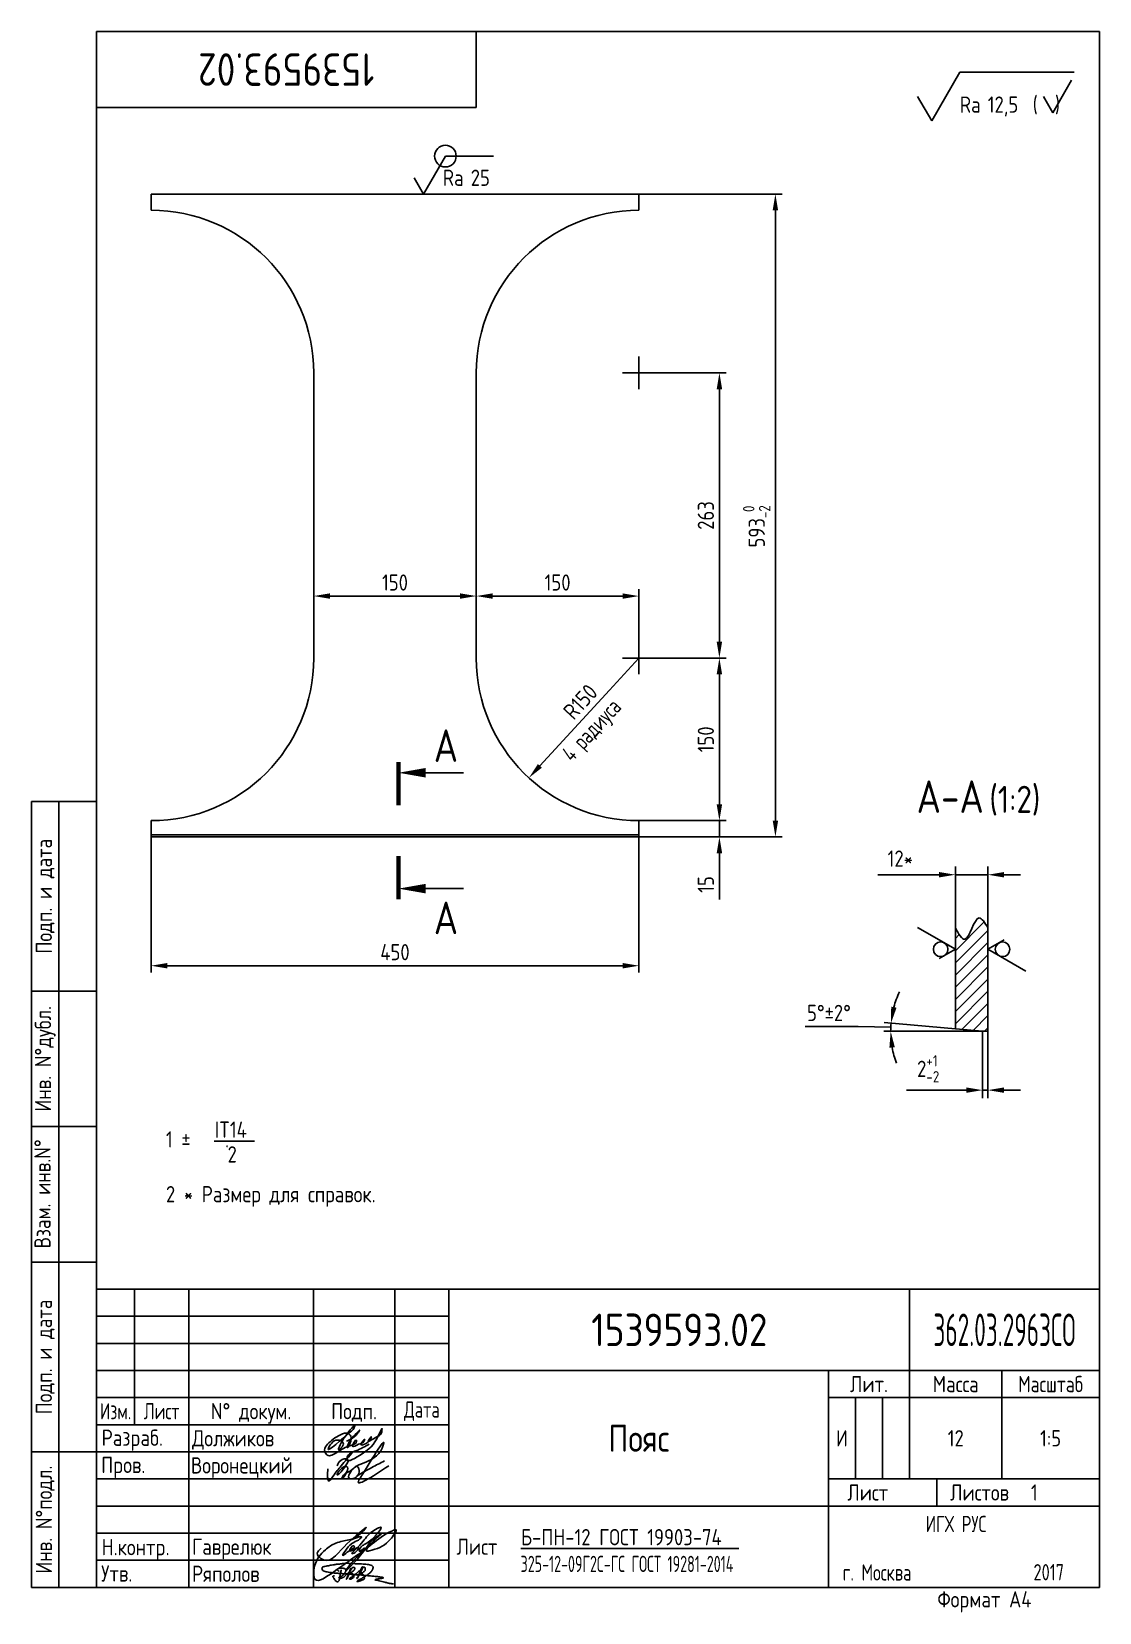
# Paper-space layout 'A4_protect' of a CAD drawing. Header units: millimetres. Extents: x 254 to 451, y 0 to 292.
# The model-space entities are those that its viewports show. They can reach past a viewport. Long polylines and large blocks are cut down to what shows.
import ezdxf
from ezdxf.enums import TextEntityAlignment as Align

# ---------------------------------------------------------------- set-up
doc = ezdxf.new("R2010")
doc.units = ezdxf.units.MM
doc.header["$LTSCALE"] = 0.3
for name, color, linetype in [('Bord', 1, 'Continuous'), ('Cont', 6, 'Continuous'), ('Dim', 7, 'Continuous'), ('Hatch', 2, 'Continuous'), ('Text', 3, 'Continuous'), ('Textb', 6, 'Continuous'), ('Vporti', 7, 'Continuous')]:
    doc.layers.add(name, color=color, linetype=linetype)
doc.layers.get('Vporti').off()
doc.styles.add('Style1', font='romans.shx', dxfattribs={"width": 0.8})
doc.dimstyles.new('Anqular-2', dxfattribs={"dimscale": 2, "dimtxt": 3, "dimasz": 3, "dimexe": 1.25, "dimexo": 0, "dimgap": 1, "dimtad": 2, "dimtoh": 1, "dimdec": 3, "dimtxsty": 'Style1', "dimcen": 2.5, "dimclrt": 3, "dimadec": 0, "dimazin": 0, "dimtfac": 1, "dimtdec": 3, "dimtmove": 1, "dimatfit": 3, "dimfxl": 1, "dimarcsym": 0})
doc.dimstyles.new('Lin5', dxfattribs={"dimscale": 5, "dimtxt": 3, "dimasz": 3, "dimexe": 1.25, "dimexo": 0, "dimgap": 1, "dimtad": 1, "dimdec": 3, "dimtxsty": 'Style1', "dimcen": 2.5, "dimclrt": 3, "dimadec": 0, "dimazin": 0, "dimtfac": 1, "dimtdec": 3, "dimtmove": 0, "dimatfit": 3, "dimldrblk": 'DOT', "dimfxl": 1, "dimarcsym": 0})
doc.dimstyles.new('LIN_2', dxfattribs={"dimscale": 2, "dimtxt": 3, "dimasz": 3, "dimexe": 1.5, "dimexo": 0, "dimgap": 1.48, "dimtad": 1, "dimdec": 4, "dimrnd": 1, "dimdsep": 46, "dimtxsty": 'Style1', "dimcen": 0, "dimdle": 2, "dimclrd": 256, "dimclrt": 3, "dimadec": 0, "dimazin": 0, "dimtfac": 0.666667, "dimtdec": 4, "dimtmove": 0, "dimatfit": 3, "dimfxl": 1, "dimtvp": 0.833333, "dimtolj": 1, "dimtzin": 0, "dimarcsym": 0})
doc.dimstyles.new('RAD-5', dxfattribs={"dimscale": 5, "dimtxt": 3, "dimasz": 3, "dimexe": 1.5, "dimexo": 0, "dimgap": 1, "dimtad": 1, "dimtoh": 1, "dimdec": 0, "dimzin": 12, "dimdsep": 46, "dimtxsty": 'Style1', "dimcen": 0, "dimclrt": 3, "dimadec": 0, "dimazin": 0, "dimtfac": 1, "dimtdec": 0, "dimtofl": 0, "dimtmove": 1, "dimatfit": 1, "dimfxl": 1, "dimtolj": 1, "dimtzin": 12, "dimarcsym": 0})

# ---------------------------------------------------------------- blocks, each defined once
blk = doc.blocks.new('A4')
at = {"layer": 'Bord'}
for p, q in [((20, 55), (85, 55)), ((20, 50), (85, 50)), ((20, 45), (85, 45)), ((160, 40), (160, 25)), ((165, 40), (165, 25)), ((20, 30), (85, 30)), ((20, 25), (85, 25)), ((20, 20), (85, 20)), ((20, 15), (85, 15)), ((20, 10), (85, 10))]:
    blk.add_line(p, q, dxfattribs=at)
at = {"layer": 'Cont'}
for p, q in [((205, 292), (20, 292)), ((20, 292), (20, 5)), ((90, 278), (90, 292)), ((205, 292), (205, 5)), ((20, 278), (90, 278)), ((8, 5), (8, 150)), ((8, 150), (20, 150)), ((13, 5), (13, 150)), ((8, 115), (20, 115)), ((20, 90), (8, 90)), ((20, 65), (8, 65)), ((205, 60), (20, 60)), ((20, 60), (205, 60)), ((27, 60), (27, 35)), ((37, 60), (37, 5)), ((60, 5), (60, 60)), ((75, 60), (75, 5)), ((85, 5), (85, 60)), ((170, 60), (170, 25)), ((85, 45), (205, 45)), ((155, 5), (155, 45)), ((187, 25), (187, 45)), ((20, 40), (85, 40)), ((205, 40), (155, 40)), ((85, 35), (20, 35)), ((20, 30), (8, 30)), ((155, 25), (205, 25)), ((175, 25), (175, 20)), ((205, 20), (85, 20)), ((20, 5), (8, 5)), ((205, 5), (20, 5))]:
    blk.add_line(p, q, dxfattribs=at)
at = {"layer": 'Text', "style": 'Style1', "width": 0.8}
for s, p in [('Подп. и дата', (10.5, 132.5)), ('Инв. N%%dдубл.', (10.5, 102.5)), ('Взам. инв.N%%d ', (10, 78.38)), ('Подп. и дата', (10.5, 47.5)), ('Инв. N%%dподл.', (10.5, 17.5))]:
    blk.add_text(s, height=3, rotation=90, dxfattribs=at).set_placement(p, align=Align.MIDDLE)
at = {"layer": 'Text', "style": 'Style1'}
for s, width, p in [('Лит.', 0.8, (162.5, 42.5)), ('Масса', 0.8, (178.5, 42.5)), ('Масштаб', 0.75, (196, 42.5)), ('Изм.', 0.7, (23.5, 37.5)), ('Лист', 0.7, (32, 37.5)), ('N%%d докум.', 0.8, (48.5, 37.5)), ('Подп.', 0.8, (67.5, 37.5)), ('Лист', 0.8, (162.27, 22.5)), ('Листов', 0.8, (182.9, 22.5))]:
    blk.add_text(s, height=3, dxfattribs=dict(at, width=width)).set_placement(p, align=Align.MIDDLE_CENTER)
at = {"layer": 'Text', "style": 'Style1', "width": 0.7}
for s, p in [('Дата', (80, 37.5)), ('ИГХ РУС', (178.57, 16.69))]:
    blk.add_text(s, height=3, dxfattribs=at).set_placement(p, align=Align.MIDDLE)
at = {"layer": 'Text', "style": 'Style1'}
for s, width, p in [('Разpаб.', 0.8, (20.92, 31.1)), ('Пpов.', 0.8, (20.84, 26.08)), ('Н.контp.', 0.8, (20.92, 10.92)), ('Утв.', 0.8, (20.84, 6.06)), ('г. Москва', 0.7, (157.64, 6.25)), ('Фоpмат А4', 0.8, (175.11, 1.29))]:
    blk.add_text(s, height=3, dxfattribs=dict(at, width=width)).set_placement(p)
for tag, p, width in [('ФИО', (39, 31), 0.8), ('ФИО', (39, 26), 0.8), ('ГОСТ_СОРТАМЕНТА', (98.19, 14), 0.8), ('ФИО', (39, 11), 0.8), ('ФИО', (39, 6), 0.8), ('2017', (192.85, 6.29), 0.7)]:
    blk.add_attdef(tag, p, '', height=3, dxfattribs=dict(at, width=width))
at = {"layer": 'Text', "style": 'Style1', "width": 0.8}
for tag, p in [('И', (157.49, 32.5)), ('700', (178.5, 32.5)), ('1:20', (196, 32.5))]:
    blk.add_attdef(tag, text='', height=3, dxfattribs=at).set_placement(p, align=Align.MIDDLE)
blk.add_attdef('Сборочный_чертеж', text='', height=3, dxfattribs=at).set_placement((120, 21.3), align=Align.CENTER)
for tag, p in [('1', (171.12, 22.5)), ('2', (193, 22.5))]:
    blk.add_attdef(tag, text='', height=3, dxfattribs=at).set_placement(p, align=Align.MIDDLE_CENTER)
blk.add_attdef('ЛИСТ', text='', height=3, dxfattribs=at).set_placement((85.99, 12.5), align=Align.MIDDLE_LEFT)
at = {"layer": 'Text', "style": 'Style1', "width": 0.7}
blk.add_attdef('%%OГОСТ_ТЕХ._ТРЕБОВАНИЙ', text='', height=3, dxfattribs=at).set_placement((98.19, 8), align=Align.BOTTOM_LEFT)
at = {"layer": 'Textb', "style": 'Style1', "width": 0.8}
blk.add_attdef('1234567', (81, 290), '', height=6, rotation=180, dxfattribs=at)
blk.add_attdef('1234567', (123.4, 48), '', height=6, dxfattribs=at)
for tag, height, p in [('123ХЯ', 6, (183.62, 48)), ('НАИМЕНОВАНИЕ', 5, (120, 30))]:
    blk.add_attdef(tag, text='', height=height, dxfattribs=at).set_placement(p, align=Align.CENTER)
blk = doc.blocks.new('A$C3427693D')
at = {"layer": 'Text'}
blk.add_line((0, 3.92), (7.46, 3.92), dxfattribs=at)
at = {"layer": 'Text', "style": 'Style1', "width": 0.8}
for s, p in [('IT14', (0.13, 4.57)), ('2', (2.49, 0))]:
    blk.add_text(s, height=3, dxfattribs=at).set_placement(p)
blk = doc.blocks.new('A$C314368CF')
at = {"layer": 'Text'}
for q in [(7.18, 6), (1.98, 3)]:
    blk.add_line((3.72, 0), q, dxfattribs=at)
at = {"layer": 'Text', "style": 'Style1', "width": 0.8}
blk.add_text('(  )', height=3, dxfattribs=at).set_placement((0, 0))
blk = doc.blocks.new('sherISO_18')
at = {"layer": 'Cont'}
for p, q in [((-30.94, -16.46), (-25.74, -7.46)), ((-25.74, -7.46), (-4.67, -7.46)), ((-30.94, -16.46), (-33.54, -11.96))]:
    blk.add_line(p, q, dxfattribs=at)
blk.add_blockref('A$C314368CF', (-12.3, -14.96))
at = {"layer": 'Textb', "style": 'Style1', "width": 0.8}
blk.add_text('Ra', height=3, dxfattribs=at).set_placement((-25.74, -14.96))
blk.add_attdef('12,5', (-20.6, -14.96), '', height=3, dxfattribs=at)
blk = doc.blocks.new('*D15')
at = {"layer": 'Defpoints', "color": 0, "transparency": 16777216}
for p in [(5560.88, 712.28), (5562.88, 712.28), (5562.88, 690.54)]:
    blk.add_point(p, dxfattribs=at)
at = {"layer": 'Dim', "color": 0, "lineweight": -2, "transparency": 16777216}
for p, q in [((5560.88, 712.28), (5560.88, 687.54)), ((5562.88, 712.28), (5562.88, 687.54))]:
    blk.add_line(p, q, dxfattribs=at)
at = {"layer": 'Dim', "lineweight": -2, "transparency": 16777216}
for p, q in [((5554.88, 690.54), (5532.84, 690.54)), ((5562.88, 690.54), (5560.88, 690.54)), ((5568.88, 690.54), (5574.88, 690.54))]:
    blk.add_line(p, q, dxfattribs=at)
at = {"layer": 'Dim', "transparency": 16777216}
for points in [[(5554.88, 691.54), (5554.88, 689.54), (5560.88, 690.54)], [(5568.88, 691.54), (5568.88, 689.54), (5562.88, 690.54)]]:
    blk.add_solid(points, dxfattribs=at)
at = {"layer": 'Dim', "color": 3, "transparency": 16777216, "insert": (5540.86, 698.4), "char_height": 6, "attachment_point": 5, "style": 'Style1'}
blk.add_mtext('\\A1;\\A1;2{\\H0.7x;\\S+1^ -2;}', dxfattribs=at)
blk = doc.blocks.new('sherISO_09')
at = {"layer": 'Text'}
for q in [(4.04, 7), (-1.73, 3)]:
    blk.add_line((0, 0), q, dxfattribs=at)
blk.add_circle((0, 2.71), 1.35, dxfattribs=at)
blk = doc.blocks.new('*D17')
at = {"layer": 'Defpoints', "color": 0, "transparency": 16777216}
for p in [(5518.29, 1738.64), (5968.29, 1738.64), (5968.29, 1619.84)]:
    blk.add_point(p, dxfattribs=at)
at = {"layer": 'Dim', "color": 0, "lineweight": -2, "transparency": 16777216}
for p, q in [((5518.29, 1738.64), (5518.29, 1613.59)), ((5968.29, 1738.64), (5968.29, 1613.59)), ((5533.29, 1619.84), (5953.29, 1619.84))]:
    blk.add_line(p, q, dxfattribs=at)
at = {"layer": 'Dim', "color": 0, "transparency": 16777216}
for points in [[(5533.29, 1622.34), (5533.29, 1617.34), (5518.29, 1619.84)], [(5953.29, 1622.34), (5953.29, 1617.34), (5968.29, 1619.84)]]:
    blk.add_solid(points, dxfattribs=at)
at = {"layer": 'Dim', "color": 3, "transparency": 16777216, "insert": (5743.29, 1632.34), "char_height": 15, "attachment_point": 5, "style": 'Style1'}
blk.add_mtext('450', dxfattribs=at)
blk = doc.blocks.new('_Dot')
at = {"color": 0, "linetype": 'ByBlock', "lineweight": -2}
blk.add_line((-0.5, 0), (-1, 0), dxfattribs=at)
at = {"color": 0, "linetype": 'ByBlock', "const_width": 0.5}
blk.add_lwpolyline([(-0.25, 0, 1), (0.25, 0, 1)], format="xyb", close=True, dxfattribs=at)
blk = doc.blocks.new('*D18')
at = {"layer": 'Defpoints', "color": 0, "transparency": 16777216}
for p in [(5968.29, 1753.64), (5968.29, 1738.64), (6042.57, 1738.64)]:
    blk.add_point(p, dxfattribs=at)
at = {"layer": 'Dim', "color": 0, "lineweight": -2, "transparency": 16777216}
for p, q in [((6042.57, 1768.64), (6042.57, 1783.64)), ((5968.29, 1753.64), (6048.82, 1753.64)), ((6042.57, 1753.64), (6042.57, 1738.64)), ((5968.29, 1738.64), (6048.82, 1738.64)), ((6042.57, 1723.64), (6042.57, 1680.93))]:
    blk.add_line(p, q, dxfattribs=at)
at = {"layer": 'Dim', "color": 0, "transparency": 16777216}
for points in [[(6040.07, 1768.64), (6045.07, 1768.64), (6042.57, 1753.64)], [(6040.07, 1723.64), (6045.07, 1723.64), (6042.57, 1738.64)]]:
    blk.add_solid(points, dxfattribs=at)
at = {"layer": 'Dim', "color": 3, "transparency": 16777216, "insert": (6030.07, 1694.78), "char_height": 15, "attachment_point": 5, "rotation": 90, "style": 'Style1'}
blk.add_mtext('15', dxfattribs=at)
blk = doc.blocks.new('*D19')
at = {"layer": 'Defpoints', "color": 0, "transparency": 16777216}
for p in [(5953.29, 1903.64), (6042.57, 1903.64), (5968.29, 1753.64)]:
    blk.add_point(p, dxfattribs=at)
at = {"layer": 'Dim', "color": 0, "lineweight": -2, "transparency": 16777216}
for p, q in [((5953.29, 1903.64), (6048.82, 1903.64)), ((6042.57, 1768.64), (6042.57, 1888.64)), ((5968.29, 1753.64), (6048.82, 1753.64))]:
    blk.add_line(p, q, dxfattribs=at)
at = {"layer": 'Dim', "color": 0, "transparency": 16777216}
for points in [[(6040.07, 1888.64), (6045.07, 1888.64), (6042.57, 1903.64)], [(6040.07, 1768.64), (6045.07, 1768.64), (6042.57, 1753.64)]]:
    blk.add_solid(points, dxfattribs=at)
at = {"layer": 'Dim', "color": 3, "transparency": 16777216, "insert": (6030.07, 1828.64), "char_height": 15, "attachment_point": 5, "rotation": 90, "style": 'Style1'}
blk.add_mtext('150', dxfattribs=at)
blk = doc.blocks.new('*D20')
at = {"layer": 'Defpoints', "color": 0, "transparency": 16777216}
for p in [(5953.29, 2166.64), (6042.57, 2166.64), (5953.29, 1903.64)]:
    blk.add_point(p, dxfattribs=at)
at = {"layer": 'Dim', "color": 0, "lineweight": -2, "transparency": 16777216}
for p, q in [((5953.29, 2166.64), (6048.82, 2166.64)), ((6042.57, 1918.64), (6042.57, 2151.64)), ((5953.29, 1903.64), (6048.82, 1903.64))]:
    blk.add_line(p, q, dxfattribs=at)
at = {"layer": 'Dim', "color": 0, "transparency": 16777216}
for points in [[(6040.07, 2151.64), (6045.07, 2151.64), (6042.57, 2166.64)], [(6040.07, 1918.64), (6045.07, 1918.64), (6042.57, 1903.64)]]:
    blk.add_solid(points, dxfattribs=at)
at = {"layer": 'Dim', "color": 3, "transparency": 16777216, "insert": (6030.07, 2035.14), "char_height": 15, "attachment_point": 5, "rotation": 90, "style": 'Style1'}
blk.add_mtext('263', dxfattribs=at)
blk = doc.blocks.new('*D21')
at = {"layer": 'Defpoints', "color": 0, "transparency": 16777216}
for p in [(5818.29, 1960.8), (5818.29, 1918.64), (5968.29, 1918.64)]:
    blk.add_point(p, dxfattribs=at)
at = {"layer": 'Dim', "color": 0, "lineweight": -2, "transparency": 16777216}
for p, q in [((5818.29, 1918.64), (5818.29, 1967.05)), ((5968.29, 1918.64), (5968.29, 1967.05)), ((5953.29, 1960.8), (5833.29, 1960.8))]:
    blk.add_line(p, q, dxfattribs=at)
at = {"layer": 'Dim', "color": 0, "transparency": 16777216}
for points in [[(5833.29, 1963.3), (5833.29, 1958.3), (5818.29, 1960.8)], [(5953.29, 1963.3), (5953.29, 1958.3), (5968.29, 1960.8)]]:
    blk.add_solid(points, dxfattribs=at)
at = {"layer": 'Dim', "color": 3, "transparency": 16777216, "insert": (5893.29, 1973.3), "char_height": 15, "attachment_point": 5, "style": 'Style1'}
blk.add_mtext('150', dxfattribs=at)
blk = doc.blocks.new('*D22')
at = {"layer": 'Defpoints', "color": 0, "transparency": 16777216}
for p in [(5668.29, 1960.8), (5668.29, 1918.64), (5818.29, 1918.64)]:
    blk.add_point(p, dxfattribs=at)
at = {"layer": 'Dim', "color": 0, "lineweight": -2, "transparency": 16777216}
for p, q in [((5668.29, 1918.64), (5668.29, 1967.05)), ((5818.29, 1918.64), (5818.29, 1967.05)), ((5803.29, 1960.8), (5683.29, 1960.8))]:
    blk.add_line(p, q, dxfattribs=at)
at = {"layer": 'Dim', "color": 0, "transparency": 16777216}
for points in [[(5683.29, 1963.3), (5683.29, 1958.3), (5668.29, 1960.8)], [(5803.29, 1963.3), (5803.29, 1958.3), (5818.29, 1960.8)]]:
    blk.add_solid(points, dxfattribs=at)
at = {"layer": 'Dim', "color": 3, "transparency": 16777216, "insert": (5743.29, 1973.3), "char_height": 15, "attachment_point": 5, "style": 'Style1'}
blk.add_mtext('150', dxfattribs=at)
blk = doc.blocks.new('*D23')
at = {"layer": 'Defpoints', "color": 0, "transparency": 16777216}
for p in [(5968.29, 2331.64), (5968.29, 1738.64), (6094.23, 1738.64)]:
    blk.add_point(p, dxfattribs=at)
at = {"layer": 'Dim', "color": 0, "lineweight": -2, "transparency": 16777216}
for p, q in [((5968.29, 2331.64), (6100.48, 2331.64)), ((6094.23, 2316.64), (6094.23, 1753.64)), ((5968.29, 1738.64), (6100.48, 1738.64))]:
    blk.add_line(p, q, dxfattribs=at)
at = {"layer": 'Dim', "color": 0, "transparency": 16777216}
for points in [[(6091.73, 2316.64), (6096.73, 2316.64), (6094.23, 2331.64)], [(6091.73, 1753.64), (6096.73, 1753.64), (6094.23, 1738.64)]]:
    blk.add_solid(points, dxfattribs=at)
at = {"layer": 'Dim', "color": 3, "transparency": 16777216, "insert": (6076.98, 2025.14), "char_height": 15, "attachment_point": 5, "rotation": 90, "style": 'Style1'}
blk.add_mtext('\\A1;593{\\H0.7x;\\S 0^ -2;}', dxfattribs=at)
blk = doc.blocks.new('razrez03')
at = {"layer": 'Text', "const_width": 0.8}
blk.add_lwpolyline([(0, 2), (0, -6)], dxfattribs=at)
at = {"layer": 'Text'}
blk.add_lwpolyline([(0, 0, 0, 1.76, 0), (5, 0, 1.76, 1.76, 0)], format="xyseb", dxfattribs=at)
blk.add_lwpolyline([(12, 0), (5, 0)], dxfattribs=at)
at = {"layer": 'Textb', "style": 'Style1', "width": 0.8}
blk.add_attdef('A', (6.5, 2), '', height=6, dxfattribs=at)
blk = doc.blocks.new('razrez04')
at = {"layer": 'Text', "const_width": 0.8}
blk.add_lwpolyline([(0, 6), (0, -2)], dxfattribs=at)
at = {"layer": 'Text'}
blk.add_lwpolyline([(0, 0, 0, 1.76, 0), (5, 0, 1.76, 1.76, 0)], format="xyseb", dxfattribs=at)
blk.add_lwpolyline([(12, 0), (5, 0)], dxfattribs=at)
at = {"layer": 'Textb', "style": 'Style1', "width": 0.8}
blk.add_attdef('A', (6.5, -8.4), '', height=6, dxfattribs=at)
blk = doc.blocks.new('*D24')
at = {"layer": 'Defpoints', "color": 0, "transparency": 16777216}
for p in [(5968.29, 1903.64), (5866.85, 1793.15)]:
    blk.add_point(p, dxfattribs=at)
at = {"layer": 'Dim', "color": 0, "lineweight": -2, "transparency": 16777216}
blk.add_line((5941.18, 1874.11), (5876.99, 1804.2), dxfattribs=at)
at = {"layer": 'Dim', "color": 0, "transparency": 16777216}
blk.add_solid([(5875.15, 1805.89), (5878.83, 1802.51), (5866.85, 1793.15)], dxfattribs=at)
at = {"layer": 'Dim', "color": 3, "transparency": 16777216, "insert": (5914.3, 1863.31), "char_height": 15, "attachment_point": 5, "rotation": 47.44461, "style": 'Style1'}
blk.add_mtext('\\A1;R150', dxfattribs=at)
blk = doc.blocks.new('ZNAK02')
at = {"layer": 'Textb', "style": 'Style1', "width": 0.8}
blk.add_attdef('А-А', text='', height=6, dxfattribs=at).set_placement((13.92, -0.06), align=Align.RIGHT)
blk.add_attdef('SC(1)', (14.94, -0.06), '', height=5, dxfattribs=at)
blk = doc.blocks.new('*D25')
at = {"layer": 'Defpoints', "color": 0, "transparency": 16777216}
for p in [(5550.88, 770.01), (5550.88, 750.45), (5562.88, 750.45)]:
    blk.add_point(p, dxfattribs=at)
at = {"layer": 'Dim', "lineweight": -2, "transparency": 16777216}
for p, q in [((5544.88, 770.01), (5522.22, 770.01)), ((5562.88, 770.01), (5550.88, 770.01)), ((5568.88, 770.01), (5574.88, 770.01))]:
    blk.add_line(p, q, dxfattribs=at)
at = {"layer": 'Dim', "color": 0, "lineweight": -2, "transparency": 16777216}
for p, q in [((5550.88, 750.45), (5550.88, 773.01)), ((5562.88, 750.45), (5562.88, 773.01))]:
    blk.add_line(p, q, dxfattribs=at)
at = {"layer": 'Dim', "transparency": 16777216}
for points in [[(5544.88, 771.01), (5544.88, 769.01), (5550.88, 770.01)], [(5568.88, 771.01), (5568.88, 769.01), (5562.88, 770.01)]]:
    blk.add_solid(points, dxfattribs=at)
at = {"layer": 'Dim', "color": 3, "transparency": 16777216, "insert": (5530.55, 775.97), "char_height": 6, "attachment_point": 5, "style": 'Style1'}
blk.add_mtext('\\A1;12*', dxfattribs=at)
blk = doc.blocks.new('*D26')
at = {"layer": 'Defpoints', "color": 0, "transparency": 16777216}
for p in [(5527.03, 713.27), (5550.88, 713.16), (5560.88, 712.28), (5560.88, 712.28), (5562.88, 712.28)]:
    blk.add_point(p, dxfattribs=at)
at = {"layer": 'Dim', "color": 0, "lineweight": -2, "transparency": 16777216}
for p, q in [((5515.05, 714.02), (5495.45, 714.02)), ((5527.04, 713.76), (5515.05, 714.02)), ((5560.88, 712.28), (5524.51, 712.28)), ((5550.88, 713.16), (5524.65, 715.45))]:
    blk.add_line(p, q, dxfattribs=at)
for start, end in [(154.67322, 164.83661), (175, 180), (190.16339, 200.32678)]:
    blk.add_arc((5560.88, 712.28), 33.87, start, end, dxfattribs=at)
at = {"layer": 'Dim', "color": 0, "transparency": 16777216}
for points in [[(5529.18, 720.97), (5527.21, 721.32), (5527.14, 715.23)], [(5526.55, 706.22), (5528.54, 706.4), (5527.01, 712.28)]]:
    blk.add_solid(points, dxfattribs=at)
at = {"layer": 'Dim', "color": 3, "transparency": 16777216, "insert": (5504.25, 719.02), "char_height": 6, "attachment_point": 5, "style": 'Style1'}
blk.add_mtext('5°%%p2%%d', dxfattribs=at)
blk = doc.blocks.new('A$C6CF913E7')
at = {"layer": 'Text'}
blk.add_circle((0, 0), 2, dxfattribs=at)
blk = doc.blocks.new('sherISO_07')
at = {"layer": 'Text'}
blk.add_line((4.04, 7), (12.93, 7), dxfattribs=at)
blk.add_lwpolyline([(-1.73, 3), (0, 0), (4.04, 7)], dxfattribs=at)
blk.add_blockref('A$C6CF913E7', (4.04, 7))
at = {"layer": 'Text', "style": 'Style1', "width": 0.8}
blk.add_text('Ra', height=3, dxfattribs=at).set_placement((3.58, 1.5))
blk.add_attdef('25', (8.73, 1.5), '', height=3, dxfattribs=at)

msp = doc.modelspace()

# ---------------------------------------------------------------- hatches: boundary and pattern name
at = {"layer": 'Hatch'}
h = msp.add_hatch(dxfattribs=at)
h.set_pattern_fill('ANSI31', color=256)
edge = h.paths.add_edge_path()
edge.add_spline(control_points=[(5562.88141, 750.44729), (5561.76374, 752.28503), (5558.45949, 757.71808), (5555.34628, 742.19959), (5552.07943, 748.23426), (5550.88141, 750.44729)], knot_values=[0, 0, 0, 0, 4.844195449, 14.321266558, 19.809270008, 19.809270008, 19.809270008, 19.809270008], degree=3, periodic=0)
edge.add_line((5550.88141, 750.44729), (5550.88141, 713.15784))
edge.add_line((5550.88141, 713.15784), (5560.88141, 712.28296))
edge.add_line((5560.88141, 712.28296), (5562.88141, 712.28296))
edge.add_line((5562.88141, 712.28296), (5562.88141, 750.44729))

# ---------------------------------------------------------------- linework, layer by layer
at = {"layer": 'Bord'}
msp.add_open_spline([(5550.88141, 750.44729), (5552.07943, 748.23426), (5555.34628, 742.19959), (5558.45949, 757.71808), (5561.76374, 752.28503), (5562.88141, 750.44729)], degree=3, knots=[0, 0, 0, 0, 5.488003449, 14.965074559, 19.809270008, 19.809270008, 19.809270008, 19.809270008], dxfattribs=at)
at = {"layer": 'Cont'}
for p, q in [((5968.2923, 2331.64062), (5518.2923, 2331.64062)), ((5518.2923, 2316.64062), (5518.2923, 2331.64062)), ((5968.2923, 2331.64062), (5968.2923, 2316.64062)), ((5668.2923, 2166.64062), (5668.2923, 1903.64062)), ((5818.2923, 1903.64062), (5818.2923, 2166.64062)), ((5518.2923, 1738.64062), (5518.2923, 1753.64062)), ((5968.2923, 1753.64062), (5968.2923, 1738.64062)), ((5968.2923, 1740.58442), (5518.2923, 1740.58442)), ((5968.2923, 1738.64062), (5518.2923, 1738.64062)), ((5550.88141, 750.44729), (5550.88141, 713.15784)), ((5562.88141, 750.44729), (5562.88141, 712.28296)), ((5560.88141, 712.28296), (5550.88141, 713.15784)), ((5562.88141, 712.28296), (5560.88141, 712.28296))]:
    msp.add_line(p, q, dxfattribs=at)
for centre, start, end in [((5518.2923, 2166.64062), 0, 90), ((5968.2923, 2166.64062), 90, 180), ((5518.2923, 1903.64062), 270, 0), ((5968.2923, 1903.64062), 180, 270)]:
    msp.add_arc(centre, 150, start, end, dxfattribs=at)
at = {"layer": 'Dim'}
for p, q in [((5968.2923, 2151.64062), (5968.2923, 2181.64062)), ((5968.2923, 1888.64062), (5968.2923, 1918.64062)), ((5941.18432, 1874.11481), (5968.2923, 1903.64062))]:
    msp.add_line(p, q, dxfattribs=at)

# ---------------------------------------------------------------- block references
for name, p, xscale, yscale, zscale, values in [('sherISO_07', (5769.55368, 2331.64062), 5, 5, 5, {'25': '25'}), ('razrez03', (5746.55075, 1797.82472), 5, 5, 5, {'A': 'А'}), ('razrez04', (5746.55075, 1690.95032), 5, 5, 5, {'A': 'А'}), ('ZNAK02', (5533.56072, 792.94797), 2, 2, 2, {'А-А': 'А-А', 'SC(1)': '(1:2)'})]:
    msp.add_blockref(name, p, dxfattribs=dict(at, xscale=xscale, yscale=yscale, zscale=zscale)).add_auto_attribs(values)
at = {"layer": 'Dim', "xscale": 2, "yscale": 2, "zscale": 2}
for p, rotation in [((5550.88141, 742.51253), 90), ((5562.88892, 742.51253), 270)]:
    msp.add_blockref('sherISO_09', p, dxfattribs=dict(at, rotation=rotation))

# ---------------------------------------------------------------- texts
at = {"layer": 'Dim', "color": 3, "style": 'Style1', "width": 0.7}
msp.add_text('4 радиуса', height=15, rotation=47.44461035, dxfattribs=at).set_placement((5906.78879, 1807.07889))

# ---------------------------------------------------------------- dimensions: what is measured, and where the dimension line sits
at = {"layer": 'Dim'}
dim = msp.add_linear_dim(base=(6094.23245, 1738.64062), p1=(5968.2923, 2331.64062), p2=(5968.2923, 1738.64062), angle=90, text='\\A1;<>{\\H0.7x;\\S 0^ -2;}', dimstyle='Lin5', dxfattribs=at)
dim.commit()
dim.dimension.update_dxf_attribs({"geometry": '*D23', "text_midpoint": (6094.23245, 2025.14062), "dimtype": 160})
for base, p1, p2, picture, middle in [((6042.57309, 2166.64062), (5953.2923, 1903.64062), (5953.2923, 2166.64062), '*D20', (6030.07309, 2035.14062)), ((6042.57309, 1903.64062), (5968.2923, 1753.64062), (5953.2923, 1903.64062), '*D19', (6030.07309, 1828.64062)), ((6042.57309, 1738.64062), (5968.2923, 1753.64062), (5968.2923, 1738.64062), '*D18', (6030.07309, 1694.78348))]:
    dim = msp.add_linear_dim(base=base, p1=p1, p2=p2, angle=90, dimstyle='Lin5', dxfattribs=at)
    dim.commit()
    dim.dimension.update_dxf_attribs({"geometry": picture, "text_midpoint": middle})
for base, p1, p2, picture, middle in [((5668.2923, 1960.80142), (5818.2923, 1918.64062), (5668.2923, 1918.64062), '*D22', (5743.2923, 1960.80142)), ((5818.2923, 1960.80142), (5968.2923, 1918.64062), (5818.2923, 1918.64062), '*D21', (5893.2923, 1960.80142))]:
    dim = msp.add_linear_dim(base=base, p1=p1, p2=p2, dimstyle='Lin5', dxfattribs=at)
    dim.commit()
    dim.dimension.update_dxf_attribs({"geometry": picture, "text_midpoint": middle, "dimtype": 160})
dim = msp.add_radius_dim(center=(5968.2923, 1903.64062), mpoint=(5866.8469, 1793.14704), dimstyle='RAD-5', dxfattribs=at)
dim.commit()
dim.dimension.update_dxf_attribs({"geometry": '*D24', "text_midpoint": (5923.50384, 1854.85736), "dimtype": 164})
dim = msp.add_linear_dim(base=(5968.2923, 1619.8405), p1=(5518.2923, 1738.64062), p2=(5968.2923, 1738.64062), dimstyle='Lin5', dxfattribs=at)
dim.commit()
dim.dimension.update_dxf_attribs({"geometry": '*D17', "text_midpoint": (5743.2923, 1632.3405)})
for base, p1, p2, text, picture, middle in [((5550.88141, 770.00544), (5562.88141, 750.44729), (5550.88141, 750.44729), '<>*', '*D25', (5530.54998, 770.00544)), ((5562.88141, 690.53829), (5560.88141, 712.28296), (5562.88141, 712.28296), '\\A1;<>{\\H0.7x;\\S+1^ -2;}', '*D15', (5540.85855, 690.53829))]:
    dim = msp.add_linear_dim(base=base, p1=p1, p2=p2, text=text, dimstyle='LIN_2', dxfattribs=at)
    dim.commit()
    dim.dimension.update_dxf_attribs({"geometry": picture, "text_midpoint": middle, "dimtype": 160})
dim = msp.add_angular_dim_2l(base=(5527.02654, 713.26803), line1=((5562.88141, 712.28296), (5560.88141, 712.28296)), line2=((5560.88141, 712.28296), (5550.88141, 713.15784)), text='<>%%p2%%d', dimstyle='Anqular-2', dxfattribs=at)
dim.commit()
dim.dimension.update_dxf_attribs({"geometry": '*D26', "text_midpoint": (5504.24731, 719.02209)})

psp = doc.layouts.new('A4_protect')

# ---------------------------------------------------------------- linework, layer by layer
at = {"layer": 'Cont'}
psp.add_line((451.13, 292), (451.13, 5), dxfattribs=at)
at = {"layer": 'Text'}
for points, knots in [([(310.75, 30.61), (311.17, 31.53), (311.71, 32.71), (313.98, 35.28), (313.53, 34.11), (312.02, 33.08), (307.82, 28.97), (309.47, 31.71), (310.45, 32.4), (312.01, 31.71), (311.37, 30.9), (310.85, 30.21), (310.69, 30.48), (310.73, 30.56), (310.75, 30.61)], [0, 0, 0, 0, 4.062617, 5.226919, 5.800291, 6.663227, 11.774431, 12.938639, 14.11351, 15.354081, 16.396133, 16.918576, 17.03251, 17.182794, 17.182794, 17.182794, 17.182794]), ([(316.4, 31.39), (315.64, 30.97), (314.33, 30.25), (312.45, 29.66), (312.13, 27.73), (317.06, 30.84), (317.39, 31.44), (318.8, 34.47), (318.76, 33.03), (317.89, 32.91), (315.7, 31.43), (317.01, 33.19), (316.48, 31.67), (313.95, 30.57), (315.84, 32.74), (315.3, 31.54), (314.57, 31.57), (312.7, 30.32), (314.04, 32.59), (314.16, 31.49), (312.25, 31.05), (310.98, 30.22), (308.84, 28.87), (307.79, 30.6), (309.29, 32.02), (310.7, 32.98), (311.98, 33.62), (312.94, 33.2), (313.35, 32.21), (312.05, 29.9), (312.75, 32.19), (313.35, 32.64), (315, 34.45), (314.01, 33), (313.28, 32.46), (312.48, 32.06), (312.23, 31.94)], [0, 0, 0, 0, 2.703743, 4.672825, 5.02799, 7.955933, 13.437489, 13.883188, 14.189441, 16.413959, 17.478513, 18.47964, 18.959294, 20.910841, 22.003091, 22.470554, 23.533771, 24.710748, 26.01626, 26.201331, 27.488187, 30.382065, 32.258784, 33.069724, 35.439902, 37.010787, 38.612861, 39.32109, 39.818865, 41.83144, 42.782113, 44.494961, 45.867914, 46.467245, 48.290622, 49.101188, 49.101188, 49.101188, 49.101188]), ([(310.48, 27.42), (310.64, 27.8), (310.96, 28.55), (313.46, 29.1), (311.65, 26.66), (310.14, 25.32), (311.19, 27.32), (313.33, 27.39), (310.86, 24.09), (311.92, 26.3), (313.09, 26.2), (314.06, 27.7), (314.9, 26.32), (314.06, 24.99), (312.03, 24.98), (313.61, 27.39), (316.02, 28.05), (318.39, 29.34), (319.88, 33.77), (316.1, 27.24), (313.43, 23.1), (316.9, 25.36), (320.04, 27.42)], [0, 0, 0, 0, 1.213353, 2.399709, 5.497648, 5.861317, 7.611627, 8.43806, 10.837371, 11.583123, 13.461301, 14.534506, 15.162086, 17.217848, 17.944717, 20.123775, 21.948027, 26.460707, 27.144718, 34.52243, 35.159468, 41.304292, 41.304292, 41.304292, 41.304292]), ([(308.79, 26.86), (308.75, 26.41), (308.69, 25.75), (308.84, 24.21), (310.18, 26.11), (311.31, 27.54), (312.69, 29.15), (313.49, 30.09)], [0, 0, 0, 0, 1.523947, 2.237958, 3.351836, 5.856423, 9.374056, 9.374056, 9.374056, 9.374056]), ([(319.22, 28.31), (318.45, 27.92), (316.74, 27.05), (315.07, 26.09), (314.14, 25.57)], [0, 0, 0, 0, 2.587978, 5.77327, 5.77327, 5.77327, 5.77327]), ([(307.53, 12.23), (307.2, 11.92), (306.32, 11.11), (308.71, 9.25), (311.84, 12.51), (313.33, 14.13), (316.22, 16.35), (314.32, 14.27), (312.91, 13.74), (310.21, 13.36), (307.91, 11.7), (306.18, 9.66), (306.03, 5.14), (312.19, 9.51), (315.94, 12.11), (319.22, 14.82), (321.89, 15.95), (319.57, 12.61), (318.28, 12.3), (314.97, 11.24), (317.24, 13.67), (319.31, 15.39), (316.62, 13.58), (315.51, 11.48), (310.73, 6.35), (313.33, 9.84), (316.45, 13.06), (314.31, 11.25), (314.86, 12.58), (316.03, 13.11), (317.21, 13.97), (319.47, 16.82), (315.85, 14.71), (315.55, 13.4), (312.51, 10.8), (314.13, 11.49), (314.73, 12.72), (313.67, 11.94), (312.37, 11.41), (313.42, 13.06), (313.78, 12.34), (312.71, 11.88), (310.9, 10.12), (312.39, 12.36), (313.31, 13.32), (314.47, 13.64), (315.42, 14.67), (314.17, 14.19), (313.13, 13.79)], [0, 0, 0, 0, 1.17994, 3.087717, 5.863103, 12.338328, 12.854096, 14.088578, 16.834551, 19.302558, 21.570562, 25.210018, 27.650956, 31.348291, 40.129863, 44.562748, 45.223917, 46.979401, 51.214655, 52.099288, 55.323111, 56.227801, 58.471865, 60.028126, 65.752911, 68.466223, 71.038525, 71.934922, 72.780229, 73.495807, 76.028152, 77.999346, 80.11892, 83.1954, 85.334448, 86.270878, 87.060466, 88.110212, 88.803314, 89.989889, 90.197567, 90.706974, 92.884587, 94.19917, 96.055742, 97.375783, 97.753899, 99.636325, 99.636325, 99.636325, 99.636325]), ([(310.88, 7.99), (310.83, 8), (310.74, 8.03), (310.64, 8.12), (310.56, 8.19), (310.49, 8.31), (310.58, 8.39), (310.69, 8.46), (310.86, 8.51), (311.07, 8.54), (311.3, 8.57), (311.52, 8.54), (311.75, 8.49), (311.96, 8.4), (312.15, 8.25), (312.16, 8.04), (312.08, 7.88), (311.98, 7.72), (311.88, 7.56), (311.73, 7.4), (311.6, 7.24), (311.45, 7.14), (311.33, 7.04), (311.2, 6.98), (311.06, 6.92), (310.94, 6.86), (310.87, 6.83), (310.82, 6.77), (310.89, 6.72), (310.97, 6.71), (311.1, 6.69), (311.25, 6.69), (311.42, 6.74), (311.63, 6.81), (311.81, 6.96), (311.97, 7.13), (312.14, 7.27), (312.29, 7.43), (312.44, 7.55), (312.55, 7.66), (312.63, 7.76), (312.77, 7.91), (312.89, 8.15), (312.99, 8.3), (313.05, 8.58), (312.93, 8.28), (312.9, 8.06), (312.74, 7.71), (312.66, 7.43), (312.57, 7.19), (312.45, 6.93), (312.37, 6.74), (312.16, 6.39), (312.33, 6.79), (312.42, 7.07), (312.59, 7.36), (312.71, 7.62), (312.78, 7.81), (312.89, 8.02), (313.03, 8.2), (313.1, 8.37), (313.22, 8.5), (313.36, 8.66), (313.55, 8.72), (313.72, 8.65), (313.78, 8.49), (313.73, 8.32), (313.6, 8.13), (313.41, 7.99), (313.25, 7.84), (313.1, 7.78), (313.02, 7.74), (312.83, 7.71), (313.05, 7.69), (313.18, 7.62), (313.35, 7.55), (313.46, 7.41), (313.55, 7.29), (313.59, 7.16), (313.59, 6.99), (313.51, 6.82), (313.33, 6.68), (313.12, 6.56), (312.93, 6.48), (312.72, 6.54), (312.83, 6.72), (312.99, 6.78), (313.15, 6.89), (313.31, 6.98), (313.44, 7.08), (313.56, 7.15), (313.65, 7.23), (313.75, 7.3), (313.86, 7.39), (313.98, 7.49), (314.17, 7.64), (314.36, 7.81), (314.53, 7.99), (314.69, 8.11), (314.82, 8.23), (314.91, 8.36), (315.03, 8.46), (315.12, 8.59), (315.18, 8.7), (315.19, 8.89), (315.05, 8.7), (314.98, 8.56), (314.89, 8.31), (314.8, 8.08), (314.7, 7.84), (314.63, 7.6), (314.53, 7.4), (314.43, 7.17), (314.37, 6.96), (314.31, 6.76), (314.26, 6.65), (314.09, 6.61), (314.32, 6.95), (314.45, 7.16), (314.63, 7.49), (314.76, 7.7), (314.88, 7.94), (315.04, 8.22), (315.17, 8.51), (315.31, 8.69), (315.49, 8.8), (315.66, 8.63), (315.7, 8.43), (315.7, 8.24), (315.65, 8.07), (315.53, 7.95), (315.39, 7.84), (315.23, 7.73), (315.08, 7.65), (314.91, 7.61), (314.81, 7.59), (314.59, 7.6), (314.77, 7.56), (314.86, 7.52), (314.98, 7.5), (315.1, 7.45), (315.22, 7.43), (315.33, 7.34), (315.4, 7.24), (315.49, 7.13), (315.54, 7.01), (315.57, 6.88), (315.59, 6.75), (315.56, 6.61), (315.45, 6.5), (315.3, 6.39), (315.11, 6.35), (314.89, 6.27), (314.68, 6.17), (314.42, 6.1), (314.27, 6.06), (314.12, 6.04), (314.23, 6.2), (314.32, 6.26), (314.52, 6.4), (314.76, 6.5), (315.04, 6.66), (315.25, 6.78), (315.41, 6.85), (315.55, 6.94), (315.69, 7.05), (315.92, 7.2), (316.18, 7.38), (316.45, 7.56), (316.67, 7.74), (316.8, 7.91), (316.93, 8.06), (317, 8.22), (317.08, 8.36), (317.12, 8.54), (317.16, 8.75), (316.91, 9.1), (316.38, 9.21), (315.79, 9.25), (315.27, 9.28), (314.76, 9.35), (314.28, 9.37), (313.8, 9.36), (313.37, 9.4), (312.99, 9.4), (312.67, 9.43), (312.35, 9.45), (312.01, 9.43), (311.67, 9.41), (311.31, 9.35), (310.92, 9.29), (310.56, 9.28), (310.23, 9.23), (309.89, 9.14), (309.48, 9.15), (309.08, 8.99), (308.67, 8.97), (308.28, 8.86), (307.95, 8.81), (307.73, 8.67), (307.68, 8.44), (307.73, 8.22), (307.97, 8), (308.29, 7.95), (308.7, 7.82), (309.18, 7.77), (309.64, 7.67), (310.05, 7.63), (310.43, 7.63), (310.82, 7.56), (311.38, 7.55), (311.95, 7.45), (312.62, 7.48), (313.23, 7.38), (313.84, 7.33), (314.43, 7.33), (315.02, 7.24), (315.7, 7.17), (316.34, 7.16), (316.86, 7.08), (317.31, 7.04), (317.74, 7.02), (318.12, 6.94), (318.43, 6.9), (318.71, 6.86), (318.88, 6.85), (319.12, 6.75), (318.88, 6.68), (318.72, 6.64), (318.41, 6.6), (318.08, 6.54), (317.8, 6.53), (317.35, 6.36), (317.92, 6.29), (318.25, 6.21), (318.78, 6.09), (319.31, 5.97), (319.87, 5.77), (320.35, 5.7), (320.68, 5.65), (320.81, 5.63), (320.88, 5.62)], [0, 0, 0, 0, 0.153866, 0.270441, 0.388867, 0.510533, 0.592156, 0.71333, 0.90842, 1.11344, 1.349254, 1.61246, 1.782219, 2.047249, 2.291879, 2.451528, 2.651081, 2.806158, 3.017979, 3.227348, 3.462381, 3.633009, 3.75766, 3.920516, 4.080796, 4.214529, 4.291786, 4.349969, 4.397594, 4.50822, 4.594826, 4.799244, 4.954392, 5.128468, 5.437537, 5.632649, 5.842485, 6.094987, 6.293219, 6.410959, 6.551192, 6.687808, 7.022147, 7.294342, 7.425356, 7.52079, 7.946481, 8.313051, 8.59833, 8.833695, 9.090496, 9.427695, 9.601191, 9.883219, 10.093306, 10.673943, 10.798776, 10.974628, 11.287247, 11.486184, 11.648652, 11.848902, 12.027194, 12.25348, 12.40059, 12.537783, 12.716293, 12.91523, 13.208551, 13.438489, 13.549668, 13.67779, 13.77127, 13.930001, 14.029091, 14.272112, 14.434836, 14.547084, 14.739051, 14.830983, 15.061241, 15.268922, 15.500489, 15.788979, 15.879568, 16.024283, 16.221854, 16.418714, 16.593102, 16.783247, 16.91018, 17.018213, 17.135263, 17.278205, 17.430482, 17.620087, 17.979626, 18.191789, 18.388716, 18.565718, 18.714854, 18.857929, 19.039974, 19.171375, 19.283034, 19.400085, 19.618058, 19.882245, 20.150781, 20.377854, 20.649532, 20.89723, 21.042543, 21.40016, 21.557817, 21.667145, 21.752781, 21.926256, 22.412297, 22.813145, 22.961412, 23.171289, 23.607257, 23.940428, 24.110007, 24.291214, 24.48084, 24.697609, 24.904078, 25.034245, 25.218018, 25.407651, 25.573473, 25.787447, 25.930292, 26.051316, 26.18846, 26.285312, 26.406799, 26.52425, 26.630463, 26.793722, 26.898606, 27.029313, 27.171012, 27.314101, 27.419918, 27.580557, 27.709367, 27.829268, 28.024364, 28.266961, 28.41242, 28.705761, 28.989137, 29.187748, 29.233768, 29.332802, 29.529535, 29.667094, 30.039923, 30.332117, 30.61061, 30.769982, 30.856778, 31.109923, 31.313488, 31.656425, 32.066331, 32.296628, 32.49714, 32.710276, 32.891468, 33.014834, 33.177747, 33.444503, 33.618009, 34.409008, 34.914636, 35.419802, 35.95397, 36.458179, 36.88069, 37.388403, 37.738353, 38.034261, 38.353468, 38.693154, 39.037638, 39.391136, 39.787481, 40.203773, 40.488977, 40.784975, 41.26625, 41.668005, 42.070065, 42.499388, 42.869834, 43.079573, 43.213439, 43.554591, 43.717296, 44.153724, 44.506336, 45.019111, 45.587859, 45.90191, 46.270392, 46.703958, 47.093115, 47.952647, 48.44014, 49.079253, 49.808223, 50.268654, 50.851051, 51.604831, 52.298429, 52.776925, 53.1907, 53.661988, 54.042386, 54.348524, 54.616841, 54.853814, 54.983777, 55.126096, 55.333328, 55.613101, 56.008732, 56.315809, 56.59982, 56.87931, 57.399251, 57.889617, 58.432507, 59.066698, 59.660314, 59.862668, 60.07277, 60.07277, 60.07277, 60.07277]), ([(310.02, 7.15), (309.96, 7.14), (309.87, 7.13), (309.76, 7.1), (309.63, 7), (309.77, 6.87), (309.84, 6.73), (309.97, 6.55), (310.09, 6.34), (310.27, 6.16), (310.41, 6.06), (310.56, 6.02), (310.72, 6.05), (310.84, 6.16), (310.91, 6.41), (310.95, 6.69), (311.02, 7.02), (311.05, 7.29), (311.09, 7.54), (311.17, 7.81), (311.21, 8.05), (311.25, 8.21), (311.26, 8.26)], [0, 0, 0, 0, 0.15847, 0.269731, 0.363591, 0.555514, 0.688037, 0.848606, 1.204359, 1.433632, 1.58673, 1.729549, 1.880686, 2.057874, 2.19169, 2.63505, 2.928153, 3.184121, 3.441863, 3.696117, 4.025873, 4.178055, 4.178055, 4.178055, 4.178055])]:
    psp.add_open_spline(points, degree=3, knots=knots, dxfattribs=at)

# ---------------------------------------------------------------- block references
ref = psp.add_blockref('A4', (246.13, 0))
ref.add_attrib('ФИО', 'Должиков', (283.75, 31), dxfattribs={"layer": 'Text', "height": 3, "style": 'Style1', "width": 0.8})
ref.add_attrib('ФИО', 'Воронецкий', (283.52, 26), dxfattribs={"layer": 'Text', "height": 3, "style": 'Style1', "width": 0.8})
ref.add_attrib('ФИО', 'Гаврелюк', (283.75, 11), dxfattribs={"layer": 'Text', "height": 3, "style": 'Style1', "width": 0.8})
ref.add_attrib('ФИО', 'Ряполов', (283.72, 6), dxfattribs={"layer": 'Text', "height": 3, "style": 'Style1', "width": 0.8})
ref.add_attrib('123ХЯ', '362.03.2963СО', dxfattribs={"layer": 'Textb', "height": 6, "style": 'Style1', "width": 0.5}).set_placement((433.63, 52.5), align=Align.MIDDLE_CENTER)
ref.add_attrib('1234567', '1539593.02', dxfattribs={"layer": 'Textb', "height": 6, "style": 'Style1', "width": 0.8}).set_placement((373.63, 52.5), align=Align.MIDDLE_CENTER)
ref.add_attrib('НАИМЕНОВАНИЕ', 'Пояс', dxfattribs={"layer": 'Textb', "height": 5, "style": 'Style1', "width": 0.8}).set_placement((366.13, 30), align=Align.CENTER)
ref.add_attrib('ЛИСТ', 'Лист', dxfattribs={"layer": 'Text', "height": 3, "style": 'Style1', "width": 0.8}).set_placement((332.53, 12.5), align=Align.MIDDLE_LEFT)
ref.add_attrib('ГОСТ_СОРТАМЕНТА', '%%uБ-ПН-12 ГОСТ 19903-74  ', (344.42, 12.76), dxfattribs={"layer": 'Text', "height": 3, "style": 'Style1', "width": 0.8})
ref.add_attrib('%%OГОСТ_ТЕХ._ТРЕБОВАНИЙ', '325-12-09Г2С-ГС ГОСТ 19281-2014', dxfattribs={"layer": 'Text', "height": 3, "style": 'Style1', "width": 0.6}).set_placement((344.35, 6.92), align=Align.BOTTOM_LEFT)
ref.add_attrib('И', 'И', dxfattribs={"layer": 'Text', "height": 3, "style": 'Style1', "width": 0.8}).set_placement((403.62, 32.5), align=Align.MIDDLE)
ref.add_attrib('700', '12', dxfattribs={"layer": 'Text', "height": 3, "style": 'Style1', "width": 0.8}).set_placement((424.63, 32.5), align=Align.MIDDLE)
ref.add_attrib('1:20', '1:5', dxfattribs={"layer": 'Text', "height": 3, "style": 'Style1', "width": 0.8}).set_placement((442.13, 32.5), align=Align.MIDDLE)
ref.add_attrib('2', '1', dxfattribs={"layer": 'Text', "height": 3, "style": 'Style1', "width": 0.8}).set_placement((439.13, 22.5), align=Align.MIDDLE_CENTER)
ref.add_attrib('200', '2017', (438.98, 6.29), dxfattribs={"layer": 'Text', "height": 3, "style": 'Style1', "width": 0.7})
ref.add_attrib('1234567', '1539593.02', dxfattribs={"layer": 'Textb', "height": 6, "rotation": 180, "style": 'Style1', "width": 0.8}).set_placement((301.13, 285), align=Align.MIDDLE_CENTER)
at = {"layer": 'Dim'}
psp.add_blockref('sherISO_18', (451.13, 292), dxfattribs=at).add_auto_attribs({'12,5': '12,5'})
psp.add_blockref('A$C3427693D', (287.8, 83.37), dxfattribs=at)

# ---------------------------------------------------------------- texts
at = {"layer": 'Text', "style": 'Style1', "width": 0.8}
for s, p in [('1 %%P    .', (278.92, 86.14)), ('2 * Размер для справок.', (278.92, 76.03))]:
    psp.add_text(s, height=3, dxfattribs=at).set_placement(p)

# ---------------------------------------------------------------- viewports
at = {"layer": 'Vporti'}
psp.add_viewport(center=(332.76, 194.94), size=(133.25, 156.549), view_center_point=(5801.22898, 1996.15294), view_height=782.744913, dxfattribs=at)
psp.add_viewport(center=(420.78, 124.46), size=(59.4, 63.851), view_center_point=(5543.32615, 746.00882), view_height=127.701259, status=3, dxfattribs=at)

doc.saveas('drawing.dxf')
